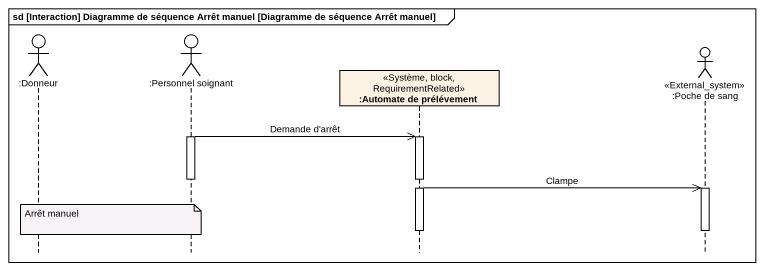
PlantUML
@startuml
mainframe sd [Interaction] Diagramme de séquence Arrêt manuel [Diagramme de séquence Arrêt manuel]
hide footbox
actor ":Donneur" as Donneur
actor ":Personnel soignant" as Personnel_soignant
participant ":Automate de prélévement" as Automate_de_prélévement <<Système, block, RequirementRelated>>
actor ":Poche de sang" as Poche_de_sang <<External_system>>

activate Personnel_soignant
Personnel_soignant ->> Automate_de_prélévement : Demande d'arrêt
activate Automate_de_prélévement
deactivate Personnel_soignant
Automate_de_prélévement ->> Poche_de_sang : Clampe
activate Poche_de_sang
note over Donneur : Arrêt manuel
deactivate Automate_de_prélévement
deactivate Poche_de_sang
@enduml
